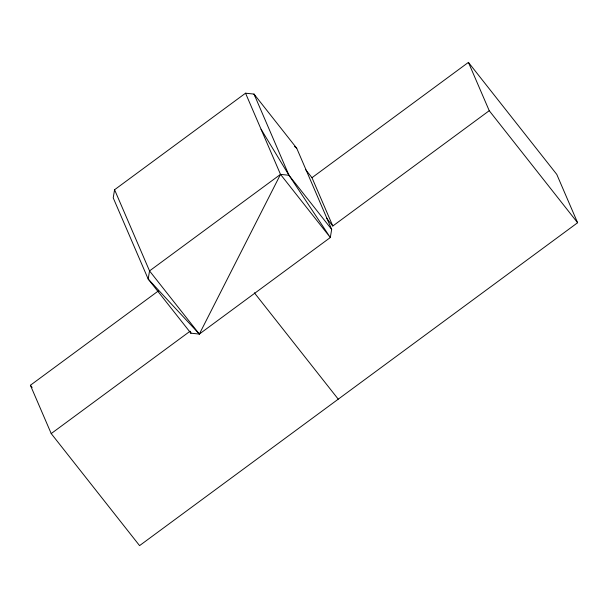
<?xml version="1.0" encoding="UTF-8"?>
<svg xmlns="http://www.w3.org/2000/svg" width="608" height="608" viewBox="0 0 608 608"><rect width="100%" height="100%" fill="white"/><g stroke="black" fill="none" stroke-linecap="round" stroke-linejoin="round"><path stroke-width="0.91" d="M114.578 189.734L113.217 197.866L148.185 279.049L190.874 333.184L199.348 334.066L330.311 237.53L331.672 229.398L296.712 148.215L254.015 94.08L245.541 93.199L114.578 189.734L149.538 270.917L199.348 334.066L280.508 174.382L245.541 93.199M331.672 229.398L288.975 175.264L280.508 174.382L149.538 270.917L148.185 279.049L199.348 334.066M468.426 62.381L489.235 110.702L332.796 226.016L311.988 177.696L468.426 62.381L556.791 174.42L577.6 222.741L139.574 545.619L51.209 433.58L30.4 385.259L158.604 290.761M51.209 433.58L190.099 331.208M294.508 146.437L296.712 148.215M489.235 110.702L577.6 222.741M305.581 169.571L311.988 177.696M326.443 217.96L332.796 226.016M280.508 174.382L330.311 237.53L288.975 175.264L261.06 129.23M254.372 292.813L338.246 399.167M30.4 385.259L32.156 387.486M255.39 96.505L254.015 94.08L288.975 175.264M190.137 331.451L190.874 333.184L190.426 331.375"/></g></svg>
